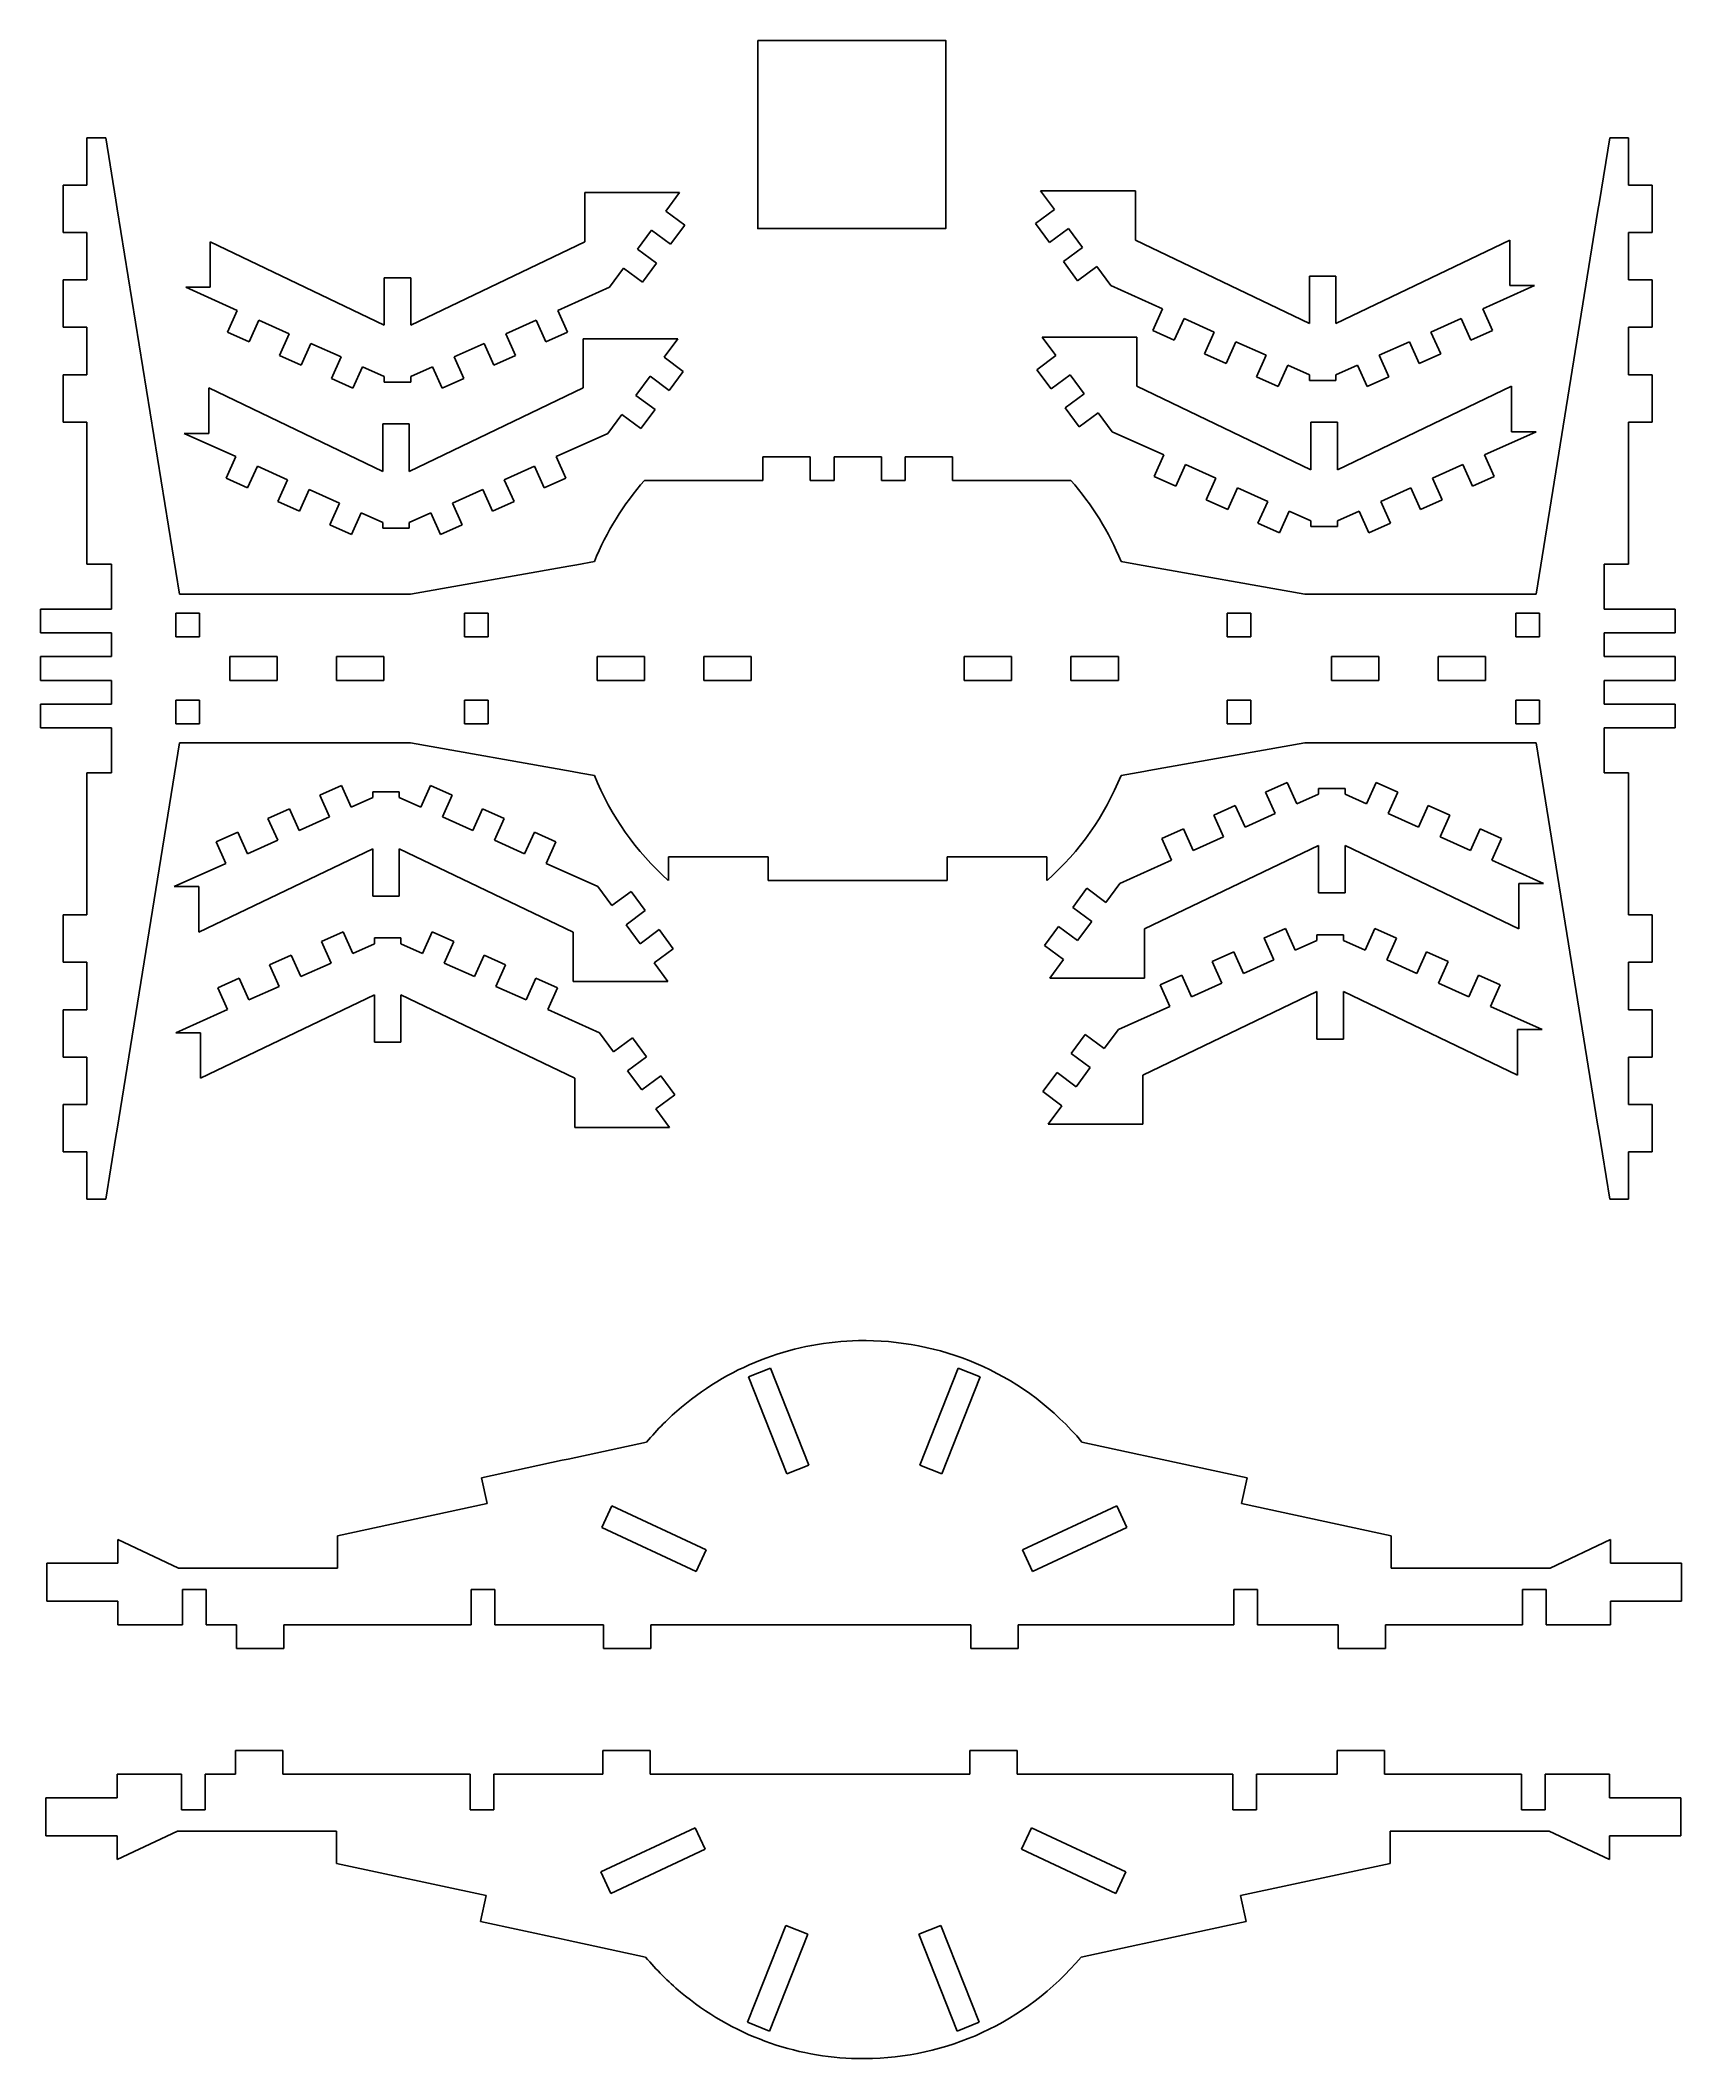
# Model space of a CAD drawing. Header units: inches. Extents: x -0.77 to 7.02, y -0.73 to 8.86.
import ezdxf

# ---------------------------------------------------------------- set-up
doc = ezdxf.new("R2010")
doc.units = ezdxf.units.IN
doc.header["$MEASUREMENT"] = 0
doc.layers.add('svg16143', color=7, linetype='Continuous')

# ---------------------------------------------------------------- blocks, each defined once
blk = doc.blocks.new('block 3')
at = {"layer": 'svg16143', "color": 7, "lineweight": 25, "true_color": 0xffffff}
for points in [[(90.83, 723.26), (86.18, 723.26)], [(94.71, 723.26), (90.83, 723.26)], [(98.78, 723.26), (94.71, 723.26)]]:
    blk.add_lwpolyline(points, dxfattribs=at)
blk = doc.blocks.new('block 4')
at = {"layer": 'svg16143', "color": 7, "lineweight": 25, "true_color": 0xffffff}
for points in [[(90.1, 653.86), (85.44, 653.86)], [(93.97, 653.86), (90.1, 653.86)], [(98.04, 653.86), (93.97, 653.86)]]:
    blk.add_lwpolyline(points, dxfattribs=at)
blk = doc.blocks.new('block 5')
at = {"layer": 'svg16143', "color": 7, "lineweight": 25, "true_color": 0xffffff}
for points in [[(525.59, 724.05), (529.66, 724.05)], [(529.66, 724.05), (533.54, 724.05)], [(533.54, 724.05), (538.19, 724.05)]]:
    blk.add_lwpolyline(points, dxfattribs=at)
blk = doc.blocks.new('block 6')
at = {"layer": 'svg16143', "color": 7, "lineweight": 25, "true_color": 0xffffff}
for points in [[(526.33, 654.65), (530.4, 654.65)], [(530.4, 654.65), (534.27, 654.65)], [(534.27, 654.65), (538.93, 654.65)]]:
    blk.add_lwpolyline(points, dxfattribs=at)
blk = doc.blocks.new('block 7')
at = {"layer": 'svg16143', "color": 7, "lineweight": 25, "true_color": 0xffffff}
for points in [[(86.12, 459.3), (81.47, 459.3)], [(89.99, 459.3), (86.12, 459.3)], [(94.07, 459.3), (89.99, 459.3)]]:
    blk.add_lwpolyline(points, dxfattribs=at)
blk = doc.blocks.new('block 8')
at = {"layer": 'svg16143', "color": 7, "lineweight": 25, "true_color": 0xffffff}
for points in [[(85.38, 528.71), (80.73, 528.71)], [(89.25, 528.71), (85.38, 528.71)], [(93.33, 528.71), (89.25, 528.71)]]:
    blk.add_lwpolyline(points, dxfattribs=at)
blk = doc.blocks.new('block 9')
at = {"layer": 'svg16143', "color": 7, "lineweight": 25, "true_color": 0xffffff}
for points in [[(529.18, 460.84), (533.25, 460.84)], [(533.25, 460.84), (537.13, 460.84)], [(537.13, 460.84), (541.78, 460.84)]]:
    blk.add_lwpolyline(points, dxfattribs=at)
blk = doc.blocks.new('block 10')
at = {"layer": 'svg16143', "color": 7, "lineweight": 25, "true_color": 0xffffff}
for points in [[(529.92, 530.25), (533.99, 530.25)], [(533.99, 530.25), (537.87, 530.25)], [(537.87, 530.25), (542.52, 530.25)]]:
    blk.add_lwpolyline(points, dxfattribs=at)

msp = doc.modelspace()

# ---------------------------------------------------------------- linework, layer by layer
at = {"layer": 'svg16143'}
for points in [[(2.6356, 8.855), (3.5289, 8.855), (3.5289, 7.9617), (2.6356, 7.9617), (2.6356, 8.855)], [(-0.5512, 8.3925), (-0.5512, 8.1675)], [(-0.4612, 8.3925), (-0.5512, 8.3925)], [(-0.4135, 8.0969), (-0.4612, 8.3925)], [(6.6335, 8.0899), (6.6824, 8.3925)], [(6.6824, 8.3925), (6.7724, 8.3925)], [(6.7724, 8.3925), (6.7724, 8.1675)], [(-0.6637, 8.1675), (-0.6637, 7.9425)], [(-0.5512, 8.1675), (-0.6637, 8.1675)], [(6.7724, 8.1675), (6.8849, 8.1675)], [(6.8849, 8.1675), (6.8849, 7.9425)], [(-0.4068, 8.0559), (-0.4135, 8.0969)], [(-0.1114, 6.2258), (-0.4068, 8.0559)], [(1.814, 7.8986), (1.814, 8.1326)], [(1.814, 8.1326), (1.9962, 8.1326)], [(1.9962, 8.1326), (2.0362, 8.1326)], [(2.0362, 8.1326), (2.2641, 8.1326)], [(2.2641, 8.1326), (2.1987, 8.0444)], [(4.045, 8.0522), (3.9545, 7.9853)], [(3.9796, 8.1405), (4.045, 8.0522)], [(4.2075, 8.1405), (3.9796, 8.1405)], [(4.2475, 8.1405), (4.2075, 8.1405)], [(4.4296, 8.1405), (4.2475, 8.1405)], [(4.4296, 7.9065), (4.4296, 8.1405)], [(6.6267, 8.0479), (6.6335, 8.0899)], [(2.1318, 7.9539), (2.0649, 7.8635)], [(2.1318, 7.9539), (2.2222, 7.887)], [(2.1987, 8.0444), (2.2892, 7.9775)], [(2.2892, 7.9775), (2.2222, 7.887)], [(3.9545, 7.9853), (4.0215, 7.8949)], [(4.1119, 7.9618), (4.0215, 7.8949)], [(4.1119, 7.9618), (4.1788, 7.8714)], [(6.3326, 6.2258), (6.6267, 8.0479)], [(-0.5512, 7.9425), (-0.6637, 7.9425)], [(-0.5512, 7.9425), (-0.5512, 7.7175)], [(0.0356, 7.8264), (0.0356, 7.8986)], [(0.0356, 7.8986), (0.8618, 7.5026)], [(0.9878, 7.5026), (1.814, 7.8986)], [(2.0649, 7.8635), (2.1553, 7.7966)], [(4.1788, 7.8714), (4.0884, 7.8044)], [(5.2559, 7.5105), (4.4296, 7.9065)], [(6.2081, 7.9065), (5.3819, 7.5105)], [(6.2081, 7.8343), (6.2081, 7.9065)], [(6.7724, 7.9425), (6.8849, 7.9425)], [(6.7724, 7.9425), (6.7724, 7.7175)], [(0.0356, 7.7904), (0.0356, 7.8264)], [(0.0356, 7.6826), (0.0356, 7.7904)], [(1.998, 7.7731), (1.931, 7.6826)], [(1.998, 7.7731), (2.0884, 7.7062)], [(2.1553, 7.7966), (2.0884, 7.7062)], [(4.0884, 7.8044), (4.1553, 7.714)], [(4.2457, 7.7809), (4.1553, 7.714)], [(4.2457, 7.7809), (4.3127, 7.6905)], [(6.2081, 7.7982), (6.2081, 7.8343)], [(6.2081, 7.6905), (6.2081, 7.7982)], [(-0.6637, 7.7175), (-0.6637, 7.4925)], [(-0.5512, 7.7175), (-0.6637, 7.7175)], [(0.1638, 7.5727), (-0.0814, 7.6826)], [(-0.0814, 7.6826), (0.0356, 7.6826)], [(0.8618, 7.5026), (0.8618, 7.7276)], [(0.8618, 7.7276), (0.9878, 7.7276)], [(0.9878, 7.7276), (0.9878, 7.5026)], [(1.931, 7.6826), (1.6858, 7.5727)], [(4.3127, 7.6905), (4.5579, 7.5805)], [(5.2559, 7.7355), (5.2559, 7.5105)], [(5.3819, 7.7355), (5.2559, 7.7355)], [(5.3819, 7.5105), (5.3819, 7.7355)], [(6.0799, 7.5805), (6.3251, 7.6905)], [(6.3251, 7.6905), (6.2081, 7.6905)], [(6.7724, 7.7175), (6.8849, 7.7175)], [(6.8849, 7.7175), (6.8849, 7.4925)], [(0.1638, 7.5727), (0.1178, 7.47)], [(1.6858, 7.5727), (1.7319, 7.47)], [(4.5579, 7.5805), (4.5118, 7.4779)], [(6.0799, 7.5805), (6.1259, 7.4779)], [(-0.5512, 7.4925), (-0.6637, 7.4925)], [(-0.5512, 7.4925), (-0.5512, 7.2675)], [(0.2665, 7.5266), (0.2204, 7.424)], [(0.4102, 7.4622), (0.2665, 7.5266)], [(1.5832, 7.5266), (1.4395, 7.4622)], [(1.5832, 7.5266), (1.6292, 7.424)], [(4.5118, 7.4779), (4.6145, 7.4318)], [(4.6605, 7.5345), (4.6145, 7.4318)], [(4.6605, 7.5345), (4.8042, 7.47)], [(5.8335, 7.47), (5.9772, 7.5345)], [(5.9772, 7.5345), (6.0233, 7.4318)], [(6.0233, 7.4318), (6.1259, 7.4779)], [(6.7724, 7.4925), (6.8849, 7.4925)], [(6.7724, 7.4925), (6.7724, 7.2675)], [(0.2204, 7.424), (0.1178, 7.47)], [(0.4102, 7.4622), (0.3641, 7.3595)], [(0.5128, 7.4162), (0.4668, 7.3135)], [(0.6565, 7.3517), (0.5128, 7.4162)], [(1.3368, 7.4162), (1.1931, 7.3517)], [(1.3368, 7.4162), (1.3829, 7.3135)], [(1.4395, 7.4622), (1.4855, 7.3595)], [(1.7319, 7.47), (1.6292, 7.424)], [(1.8067, 7.2046), (1.8067, 7.4386)], [(1.8067, 7.4386), (1.9888, 7.4386)], [(1.9888, 7.4386), (2.0288, 7.4386)], [(2.0288, 7.4386), (2.2567, 7.4386)], [(2.2567, 7.4386), (2.1913, 7.3503)], [(3.987, 7.4465), (4.0524, 7.3582)], [(4.2149, 7.4465), (3.987, 7.4465)], [(4.2549, 7.4465), (4.2149, 7.4465)], [(4.437, 7.4465), (4.2549, 7.4465)], [(4.437, 7.2125), (4.437, 7.4465)], [(4.8042, 7.47), (4.7582, 7.3674)], [(4.9069, 7.424), (4.8608, 7.3214)], [(4.9069, 7.424), (5.0506, 7.3596)], [(5.5872, 7.3596), (5.7309, 7.424)], [(5.7309, 7.424), (5.7769, 7.3214)], [(5.8335, 7.47), (5.8796, 7.3674)], [(0.4668, 7.3135), (0.3641, 7.3595)], [(0.6565, 7.3517), (0.6105, 7.2491)], [(0.7592, 7.3057), (0.7131, 7.203)], [(0.8618, 7.2596), (0.7592, 7.3057)], [(1.0905, 7.3057), (0.9878, 7.2596)], [(1.0905, 7.3057), (1.1365, 7.203)], [(1.1931, 7.3517), (1.2392, 7.2491)], [(1.4855, 7.3595), (1.3829, 7.3135)], [(2.1913, 7.3503), (2.2818, 7.2834)], [(2.2818, 7.2834), (2.2148, 7.193)], [(4.0524, 7.3582), (3.9619, 7.2913)], [(3.9619, 7.2913), (4.0288, 7.2008)], [(4.7582, 7.3674), (4.8608, 7.3214)], [(5.0506, 7.3596), (5.0046, 7.2569)], [(5.1532, 7.3135), (5.1072, 7.2109)], [(5.1532, 7.3135), (5.2559, 7.2675)], [(5.3819, 7.2675), (5.4845, 7.3135)], [(5.4845, 7.3135), (5.5306, 7.2109)], [(5.5872, 7.3596), (5.6332, 7.2569)], [(5.7769, 7.3214), (5.8796, 7.3674)], [(-0.6637, 7.2675), (-0.6637, 7.0425)], [(-0.5512, 7.2675), (-0.6637, 7.2675)], [(0.0282, 7.1324), (0.0282, 7.2046)], [(0.0282, 7.2046), (0.8544, 6.8086)], [(0.7131, 7.203), (0.6105, 7.2491)], [(0.8618, 7.2326), (0.8618, 7.2596)], [(0.9804, 6.8086), (1.8067, 7.2046)], [(0.9878, 7.2596), (0.9878, 7.2326)], [(1.2392, 7.2491), (1.1365, 7.203)], [(2.1244, 7.2599), (2.0575, 7.1695)], [(2.1244, 7.2599), (2.2148, 7.193)], [(4.1193, 7.2677), (4.0288, 7.2008)], [(4.1193, 7.2677), (4.1862, 7.1773)], [(5.2633, 6.8165), (4.437, 7.2125)], [(5.0046, 7.2569), (5.1072, 7.2109)], [(5.2559, 7.2675), (5.2559, 7.2405)], [(5.3819, 7.2405), (5.3819, 7.2675)], [(6.2155, 7.2125), (5.3893, 6.8165)], [(5.5306, 7.2109), (5.6332, 7.2569)], [(6.2155, 7.1402), (6.2155, 7.2125)], [(6.7724, 7.2675), (6.8849, 7.2675)], [(6.8849, 7.2675), (6.8849, 7.0425)], [(0.0282, 7.0963), (0.0282, 7.1324)], [(0.0282, 6.9886), (0.0282, 7.0963)], [(2.0575, 7.1695), (2.1479, 7.1026)], [(2.1479, 7.1026), (2.081, 7.0121)], [(4.1862, 7.1773), (4.0958, 7.1104)], [(4.0958, 7.1104), (4.1627, 7.02)], [(6.2155, 7.1042), (6.2155, 7.1402)], [(6.2155, 6.9965), (6.2155, 7.1042)], [(-0.5512, 7.0425), (-0.6637, 7.0425)], [(-0.5512, 7.0425), (-0.5512, 6.7413)], [(0.8544, 6.8086), (0.8544, 7.0336)], [(0.8544, 7.0336), (0.9804, 7.0336)], [(0.9804, 7.0336), (0.9804, 6.8086)], [(1.9906, 7.079), (1.9236, 6.9886)], [(1.9906, 7.079), (2.081, 7.0121)], [(4.2531, 7.0869), (4.1627, 7.02)], [(4.2531, 7.0869), (4.32, 6.9965)], [(4.32, 6.9965), (4.5653, 6.8865)], [(5.2633, 7.0415), (5.2633, 6.8165)], [(5.3893, 7.0415), (5.2633, 7.0415)], [(5.3893, 6.8165), (5.3893, 7.0415)], [(6.0873, 6.8865), (6.3325, 6.9965)], [(6.3325, 6.9965), (6.2155, 6.9965)], [(6.7724, 7.0425), (6.8849, 7.0425)], [(6.7724, 7.0425), (6.7724, 6.7322)], [(0.1564, 6.8786), (-0.0888, 6.9886)], [(-0.0888, 6.9886), (0.0282, 6.9886)], [(1.9236, 6.9886), (1.6784, 6.8786)], [(0.1564, 6.8786), (0.1104, 6.776)], [(0.2591, 6.8326), (0.213, 6.73)], [(0.4028, 6.7682), (0.2591, 6.8326)], [(1.5758, 6.8326), (1.4321, 6.7682)], [(1.5758, 6.8326), (1.6218, 6.73)], [(1.6784, 6.8786), (1.7245, 6.776)], [(2.6606, 6.7655), (2.6606, 6.878)], [(2.6606, 6.878), (2.8856, 6.878)], [(2.8856, 6.7655), (2.8856, 6.878)], [(2.9981, 6.7655), (2.9981, 6.878)], [(2.9981, 6.878), (3.1, 6.878)], [(3.1, 6.878), (3.14, 6.878)], [(3.14, 6.878), (3.2231, 6.878)], [(3.2231, 6.7655), (3.2231, 6.878)], [(3.3356, 6.7655), (3.3356, 6.878)], [(3.3356, 6.878), (3.5606, 6.878)], [(3.5606, 6.7655), (3.5606, 6.878)], [(4.5653, 6.8865), (4.5192, 6.7838)], [(4.6679, 6.8405), (4.6219, 6.7378)], [(4.6679, 6.8405), (4.8116, 6.776)], [(5.8409, 6.776), (5.9846, 6.8405)], [(5.9846, 6.8405), (6.0307, 6.7378)], [(6.0873, 6.8865), (6.1333, 6.7838)], [(-0.5512, 6.7413), (-0.5512, 6.6932)], [(0.213, 6.73), (0.1104, 6.776)], [(0.4028, 6.7682), (0.3567, 6.6655)], [(0.5054, 6.7221), (0.4594, 6.6195)], [(0.6491, 6.6577), (0.5054, 6.7221)], [(1.3294, 6.7221), (1.1857, 6.6577)], [(1.3294, 6.7221), (1.3755, 6.6195)], [(1.4321, 6.7682), (1.4781, 6.6655)], [(1.7245, 6.776), (1.6218, 6.73)], [(2.6606, 6.7655), (2.0981, 6.7655)], [(2.9981, 6.7655), (2.8856, 6.7655)], [(3.3356, 6.7655), (3.2231, 6.7655)], [(4.1231, 6.7655), (3.5606, 6.7655)], [(4.5192, 6.7838), (4.6219, 6.7378)], [(4.8116, 6.776), (4.7656, 6.6734)], [(4.9143, 6.73), (4.8682, 6.6273)], [(4.9143, 6.73), (5.058, 6.6655)], [(5.5946, 6.6655), (5.7383, 6.73)], [(5.7383, 6.73), (5.7843, 6.6273)], [(5.8409, 6.776), (5.887, 6.6734)], [(6.0307, 6.7378), (6.1333, 6.7838)], [(6.7724, 6.7322), (6.7724, 6.701)], [(-0.5512, 6.6932), (-0.5512, 6.3675)], [(0.4594, 6.6195), (0.3567, 6.6655)], [(0.6491, 6.6577), (0.6031, 6.555)], [(1.1857, 6.6577), (1.2318, 6.555)], [(1.4781, 6.6655), (1.3755, 6.6195)], [(4.7656, 6.6734), (4.8682, 6.6273)], [(5.058, 6.6655), (5.0119, 6.5629)], [(5.1606, 6.6195), (5.1146, 6.5168)], [(5.1606, 6.6195), (5.2633, 6.5734)], [(5.3893, 6.5734), (5.4919, 6.6195)], [(5.4919, 6.6195), (5.538, 6.5168)], [(5.5946, 6.6655), (5.6406, 6.5629)], [(5.7843, 6.6273), (5.887, 6.6734)], [(6.7724, 6.701), (6.7724, 6.3675)], [(0.7057, 6.509), (0.6031, 6.555)], [(0.7518, 6.6116), (0.7057, 6.509)], [(0.8544, 6.5656), (0.7518, 6.6116)], [(0.8544, 6.5386), (0.8544, 6.5656)], [(1.0831, 6.6116), (0.9804, 6.5656)], [(0.9804, 6.5656), (0.9804, 6.5386)], [(1.0831, 6.6116), (1.1291, 6.509)], [(1.2318, 6.555), (1.1291, 6.509)], [(5.0119, 6.5629), (5.1146, 6.5168)], [(5.2633, 6.5734), (5.2633, 6.5465)], [(5.3893, 6.5465), (5.3893, 6.5734)], [(5.538, 6.5168), (5.6406, 6.5629)], [(-0.5512, 6.3675), (-0.4342, 6.3675)], [(-0.4342, 6.3675), (-0.4342, 6.1538)], [(1.7382, 6.3587), (0.9866, 6.2258)], [(1.7763, 6.3655), (1.7382, 6.3587)], [(1.8597, 6.3802), (1.7763, 6.3655)], [(4.3615, 6.3802), (4.4391, 6.3665)], [(4.4391, 6.3665), (4.4663, 6.3617)], [(4.4663, 6.3617), (5.2346, 6.2258)], [(6.7724, 6.3675), (6.6554, 6.3675)], [(6.6554, 6.1538), (6.6554, 6.3675)], [(-0.7717, 6.0413), (-0.7717, 6.1538)], [(-0.4342, 6.1538), (-0.7717, 6.1538)], [(-0.1282, 6.1358), (-0.1282, 6.0233)], [(-0.0157, 6.1358), (-0.1282, 6.1358)], [(0.9866, 6.2258), (-0.1114, 6.2258)], [(-0.0157, 6.1358), (-0.0157, 6.0233)], [(1.2431, 6.1358), (1.2431, 6.0233)], [(1.3556, 6.1358), (1.2431, 6.1358)], [(1.3556, 6.1358), (1.3556, 6.0233)], [(4.8656, 6.1358), (4.9781, 6.1358)], [(4.8656, 6.1358), (4.8656, 6.0233)], [(4.9781, 6.1358), (4.9781, 6.0233)], [(5.2346, 6.2258), (6.3326, 6.2258)], [(6.2369, 6.1358), (6.3494, 6.1358)], [(6.2369, 6.1358), (6.2369, 6.0233)], [(6.3494, 6.1358), (6.3494, 6.0233)], [(6.6554, 6.1538), (6.9929, 6.1538)], [(6.9929, 6.0413), (6.9929, 6.1538)], [(-0.4342, 6.0413), (-0.7717, 6.0413)], [(-0.4342, 6.0413), (-0.4342, 5.9288)], [(6.6554, 6.0413), (6.9929, 6.0413)], [(6.6554, 5.9288), (6.6554, 6.0413)], [(-0.1282, 6.0233), (-0.0157, 6.0233)], [(1.2431, 6.0233), (1.3556, 6.0233)], [(4.9781, 6.0233), (4.8656, 6.0233)], [(6.3494, 6.0233), (6.2369, 6.0233)], [(-0.7717, 5.8163), (-0.7717, 5.9288)], [(-0.4342, 5.9288), (-0.7717, 5.9288)], [(0.1283, 5.8163), (0.1283, 5.9288)], [(0.1283, 5.9288), (0.3533, 5.9288)], [(0.3533, 5.9288), (0.3533, 5.8163)], [(0.6353, 5.9288), (0.6353, 5.8163)], [(0.8603, 5.9288), (0.6353, 5.9288)], [(0.8603, 5.8163), (0.8603, 5.9288)], [(1.8725, 5.8163), (1.8725, 5.9288)], [(1.8725, 5.9288), (2.0975, 5.9288)], [(2.0975, 5.9288), (2.0975, 5.8163)], [(2.3795, 5.9288), (2.3795, 5.8163)], [(2.6045, 5.9288), (2.3795, 5.9288)], [(2.6045, 5.8163), (2.6045, 5.9288)], [(3.6167, 5.9288), (3.8417, 5.9288)], [(3.6167, 5.8163), (3.6167, 5.9288)], [(3.8417, 5.9288), (3.8417, 5.8163)], [(4.3487, 5.9288), (4.1237, 5.9288)], [(4.1237, 5.9288), (4.1237, 5.8163)], [(4.3487, 5.8163), (4.3487, 5.9288)], [(5.3609, 5.9288), (5.5859, 5.9288)], [(5.3609, 5.8163), (5.3609, 5.9288)], [(5.5859, 5.9288), (5.5859, 5.8163)], [(6.0929, 5.9288), (5.8679, 5.9288)], [(5.8679, 5.9288), (5.8679, 5.8163)], [(6.0929, 5.8163), (6.0929, 5.9288)], [(6.6554, 5.9288), (6.9929, 5.9288)], [(6.9929, 5.8163), (6.9929, 5.9288)], [(-0.4342, 5.8163), (-0.7717, 5.8163)], [(-0.4342, 5.8163), (-0.4342, 5.7038)], [(0.1283, 5.8163), (0.3533, 5.8163)], [(0.8603, 5.8163), (0.6353, 5.8163)], [(1.8725, 5.8163), (2.0975, 5.8163)], [(2.6045, 5.8163), (2.3795, 5.8163)], [(3.6167, 5.8163), (3.8417, 5.8163)], [(4.3487, 5.8163), (4.1237, 5.8163)], [(5.3609, 5.8163), (5.5859, 5.8163)], [(6.0929, 5.8163), (5.8679, 5.8163)], [(6.6554, 5.8163), (6.9929, 5.8163)], [(6.6554, 5.7038), (6.6554, 5.8163)], [(-0.7717, 5.5913), (-0.7717, 5.7038)], [(-0.4342, 5.7038), (-0.7717, 5.7038)], [(-0.1282, 5.7218), (-0.1282, 5.6093)], [(-0.1282, 5.7218), (-0.0157, 5.7218)], [(-0.0157, 5.7218), (-0.0157, 5.6093)], [(1.2431, 5.7218), (1.2431, 5.6093)], [(1.2431, 5.7218), (1.3556, 5.7218)], [(1.3556, 5.7218), (1.3556, 5.6093)], [(4.9781, 5.7218), (4.8656, 5.7218)], [(4.8656, 5.7218), (4.8656, 5.6093)], [(4.9781, 5.7218), (4.9781, 5.6093)], [(6.3494, 5.7218), (6.2369, 5.7218)], [(6.2369, 5.7218), (6.2369, 5.6093)], [(6.3494, 5.7218), (6.3494, 5.6093)], [(6.6554, 5.7038), (6.9929, 5.7038)], [(6.9929, 5.5913), (6.9929, 5.7038)], [(-0.4342, 5.5913), (-0.7717, 5.5913)], [(-0.4342, 5.5913), (-0.4342, 5.3775)], [(-0.0157, 5.6093), (-0.1282, 5.6093)], [(1.3556, 5.6093), (1.2431, 5.6093)], [(4.8656, 5.6093), (4.9781, 5.6093)], [(6.2369, 5.6093), (6.3494, 5.6093)], [(6.6554, 5.5913), (6.9929, 5.5913)], [(6.6554, 5.3775), (6.6554, 5.5913)], [(-0.4073, 3.6861), (-0.1114, 5.5193)], [(-0.1114, 5.5193), (0.9866, 5.5193)], [(0.9866, 5.5193), (1.7547, 5.3834)], [(5.2346, 5.5193), (4.4939, 5.3883)], [(6.3326, 5.5193), (5.2346, 5.5193)], [(6.6248, 3.7094), (6.3326, 5.5193)], [(-0.5512, 5.3775), (-0.5512, 5.1449)], [(-0.4342, 5.3775), (-0.5512, 5.3775)], [(1.7547, 5.3834), (1.7954, 5.3762)], [(1.7954, 5.3762), (1.8597, 5.3649)], [(4.4701, 5.3841), (4.3615, 5.3649)], [(4.4939, 5.3883), (4.4701, 5.3841)], [(6.6554, 5.3775), (6.7724, 5.3775)], [(6.7724, 5.3775), (6.7724, 5.1013)], [(0.6586, 5.3167), (0.5559, 5.2706)], [(0.602, 5.168), (0.5559, 5.2706)], [(0.7046, 5.214), (0.6586, 5.3167)], [(0.8073, 5.2871), (0.8073, 5.2601)], [(0.9333, 5.2601), (0.9333, 5.2871)], [(1.0359, 5.214), (1.082, 5.3167)], [(1.1846, 5.2706), (1.082, 5.3167)], [(1.1386, 5.168), (1.1846, 5.2706)], [(5.0478, 5.286), (5.1505, 5.3321)], [(5.0939, 5.1834), (5.0479, 5.286)], [(5.1965, 5.2294), (5.1505, 5.3321)], [(5.1965, 5.2294), (5.2992, 5.2755)], [(5.2992, 5.2755), (5.2992, 5.3025)], [(5.4252, 5.3025), (5.4252, 5.2755)], [(5.4252, 5.2755), (5.5278, 5.2294)], [(5.5278, 5.2294), (5.5739, 5.3321)], [(5.5739, 5.3321), (5.6765, 5.286)], [(5.6305, 5.1834), (5.6765, 5.286)], [(0.4122, 5.2062), (0.3096, 5.1602)], [(0.4583, 5.1035), (0.4122, 5.2062)], [(0.8073, 5.2601), (0.7046, 5.214)], [(1.0359, 5.214), (0.9333, 5.2601)], [(1.2823, 5.1035), (1.3283, 5.2062)], [(1.431, 5.1602), (1.3283, 5.2062)], [(4.8015, 5.1756), (4.9041, 5.2216)], [(4.8475, 5.0729), (4.8015, 5.1756)], [(4.9502, 5.1189), (4.9041, 5.2216)], [(4.9502, 5.1189), (5.0939, 5.1834)], [(5.6305, 5.1834), (5.7742, 5.1189)], [(5.7742, 5.1189), (5.8202, 5.2216)], [(5.8202, 5.2216), (5.9229, 5.1756)], [(5.8768, 5.0729), (5.9229, 5.1756)], [(-0.5512, 5.1449), (-0.5512, 5.0995)], [(-0.5512, 5.0995), (-0.5512, 4.7025)], [(0.1659, 5.0957), (0.0632, 5.0497)], [(0.2119, 4.9931), (0.1659, 5.0957)], [(0.3556, 5.0575), (0.3096, 5.1602)], [(0.602, 5.168), (0.4583, 5.1035)], [(1.2823, 5.1035), (1.1386, 5.168)], [(1.3849, 5.0575), (1.431, 5.1602)], [(1.5286, 4.9931), (1.5747, 5.0957)], [(1.6773, 5.0497), (1.5747, 5.0957)], [(4.5551, 5.0651), (4.6578, 5.1111)], [(4.7038, 5.0085), (4.6578, 5.1111)], [(6.0205, 5.0085), (6.0666, 5.1111)], [(6.0666, 5.1111), (6.1692, 5.0651)], [(6.7724, 5.1013), (6.7724, 5.0749)], [(-0.019, 4.6211), (0.8073, 5.0171)], [(0.1092, 4.947), (0.0632, 5.0497)], [(0.3556, 5.0575), (0.2119, 4.9931)], [(0.8073, 5.0171), (0.8073, 4.7921)], [(0.9333, 4.7921), (0.9333, 5.0171)], [(0.9333, 5.0171), (1.7595, 4.6211)], [(1.5286, 4.9931), (1.3849, 5.0575)], [(1.6313, 4.947), (1.6773, 5.0497)], [(5.2992, 5.0325), (4.4729, 4.6365)], [(4.6012, 4.9624), (4.5551, 5.0651)], [(4.7038, 5.0085), (4.8475, 5.0729)], [(5.2992, 4.8075), (5.2992, 5.0325)], [(5.4252, 5.0325), (5.4252, 4.8075)], [(6.2514, 4.6365), (5.4252, 5.0325)], [(5.8768, 5.0729), (6.0205, 5.0085)], [(6.1232, 4.9624), (6.1692, 5.0651)], [(6.7724, 5.0749), (6.7724, 4.7025)], [(0.1092, 4.947), (-0.136, 4.8371)], [(1.8765, 4.8371), (1.6313, 4.947)], [(2.2124, 4.9788), (2.6855, 4.9788)], [(2.2124, 4.9788), (2.2124, 4.8663)], [(2.6855, 4.8663), (2.6855, 4.9788)], [(3.5357, 4.9788), (4.0088, 4.9788)], [(3.5357, 4.8663), (3.5357, 4.9788)], [(4.0088, 4.9788), (4.0088, 4.8663)], [(4.356, 4.8525), (4.6012, 4.9624)], [(6.1232, 4.9624), (6.3684, 4.8525)], [(-0.136, 4.8371), (-0.019, 4.8371)], [(-0.019, 4.8371), (-0.019, 4.7293)], [(0.8073, 4.7921), (0.9333, 4.7921)], [(1.9434, 4.7466), (1.8765, 4.8371)], [(1.9434, 4.7466), (2.0339, 4.8135)], [(2.1008, 4.7231), (2.0339, 4.8135)], [(2.6855, 4.8663), (3.0973, 4.8663)], [(3.0973, 4.8663), (3.1374, 4.8663)], [(3.1374, 4.8663), (3.5357, 4.8663)], [(4.1317, 4.7385), (4.1986, 4.829)], [(4.289, 4.762), (4.1986, 4.829)], [(4.289, 4.762), (4.356, 4.8525)], [(5.4252, 4.8075), (5.2992, 4.8075)], [(6.2514, 4.8525), (6.2514, 4.7447)], [(6.3684, 4.8525), (6.2514, 4.8525)], [(-0.6637, 4.4775), (-0.6637, 4.7025)], [(-0.5512, 4.7025), (-0.6637, 4.7025)], [(-0.019, 4.7293), (-0.019, 4.6933)], [(2.0104, 4.6562), (2.1008, 4.7231)], [(4.2221, 4.6716), (4.1317, 4.7385)], [(6.2514, 4.7447), (6.2514, 4.7087)], [(6.2514, 4.7087), (6.2514, 4.6365)], [(6.7724, 4.7025), (6.8849, 4.7025)], [(6.8849, 4.4775), (6.8849, 4.7025)], [(-0.019, 4.6933), (-0.019, 4.6211)], [(0.666, 4.6226), (0.5633, 4.5766)], [(0.712, 4.52), (0.666, 4.6226)], [(1.0433, 4.52), (1.0894, 4.6226)], [(1.192, 4.5766), (1.0894, 4.6226)], [(1.7595, 4.6211), (1.7595, 4.3871)], [(2.0773, 4.5658), (2.0104, 4.6562)], [(2.0773, 4.5658), (2.1677, 4.6327)], [(2.2346, 4.5422), (2.1677, 4.6327)], [(3.9978, 4.5576), (4.0648, 4.6481)], [(4.1552, 4.5812), (4.0648, 4.6481)], [(4.1552, 4.5812), (4.2221, 4.6716)], [(4.4729, 4.6365), (4.4729, 4.4025)], [(5.0404, 4.592), (5.1431, 4.638)], [(5.1891, 4.5354), (5.1431, 4.638)], [(5.2918, 4.5814), (5.2918, 4.6084)], [(5.4178, 4.6084), (5.4178, 4.5814)], [(5.5204, 4.5354), (5.5665, 4.638)], [(5.5665, 4.638), (5.6691, 4.592)], [(0.4196, 4.5122), (0.317, 4.4661)], [(0.4656, 4.4095), (0.4196, 4.5122)], [(0.6094, 4.474), (0.5633, 4.5766)], [(0.8147, 4.566), (0.712, 4.52)], [(0.8147, 4.593), (0.8147, 4.566)], [(0.9407, 4.566), (0.9407, 4.593)], [(1.0433, 4.52), (0.9407, 4.566)], [(1.146, 4.474), (1.192, 4.5766)], [(1.2897, 4.4095), (1.3357, 4.5122)], [(1.4384, 4.4661), (1.3357, 4.5122)], [(2.1442, 4.4753), (2.2346, 4.5422)], [(4.0883, 4.4907), (3.9978, 4.5576)], [(4.7941, 4.4815), (4.8967, 4.5276)], [(4.9428, 4.4249), (4.8967, 4.5276)], [(5.0865, 4.4894), (5.0405, 4.592)], [(5.1891, 4.5354), (5.2918, 4.5814)], [(5.4178, 4.5814), (5.5204, 4.5354)], [(5.6231, 4.4894), (5.6691, 4.592)], [(5.7668, 4.4249), (5.8128, 4.5276)], [(5.8128, 4.5276), (5.9155, 4.4815)], [(-0.5512, 4.4775), (-0.6637, 4.4775)], [(-0.5512, 4.4775), (-0.5512, 4.2525)], [(0.363, 4.3635), (0.317, 4.4661)], [(0.6094, 4.474), (0.4656, 4.4095)], [(1.2897, 4.4095), (1.146, 4.474)], [(1.3923, 4.3635), (1.4384, 4.4661)], [(2.2095, 4.3871), (2.1442, 4.4753)], [(4.0229, 4.4025), (4.0883, 4.4907)], [(4.5477, 4.371), (4.6504, 4.4171)], [(4.6964, 4.3144), (4.6504, 4.4171)], [(4.8401, 4.3789), (4.7941, 4.4815)], [(4.9428, 4.4249), (5.0865, 4.4894)], [(5.6231, 4.4894), (5.7668, 4.4249)], [(5.8694, 4.3789), (5.9155, 4.4815)], [(6.0132, 4.3144), (6.0592, 4.4171)], [(6.0592, 4.4171), (6.1618, 4.371)], [(6.7724, 4.4775), (6.8849, 4.4775)], [(6.7724, 4.4775), (6.7724, 4.2525)], [(-0.0116, 3.927), (0.8147, 4.323)], [(0.1733, 4.4017), (0.0706, 4.3556)], [(0.1166, 4.253), (0.0706, 4.3556)], [(0.2193, 4.299), (0.1733, 4.4017)], [(0.363, 4.3635), (0.2193, 4.299)], [(0.8147, 4.323), (0.8147, 4.098)], [(0.9407, 4.098), (0.9407, 4.323)], [(0.9407, 4.323), (1.7669, 3.927)], [(1.536, 4.299), (1.3923, 4.3635)], [(1.536, 4.299), (1.5821, 4.4017)], [(1.6847, 4.3556), (1.5821, 4.4017)], [(1.6387, 4.253), (1.6847, 4.3556)], [(1.7595, 4.3871), (1.9416, 4.3871)], [(1.9416, 4.3871), (1.9817, 4.3871)], [(1.9817, 4.3871), (2.2095, 4.3871)], [(4.2508, 4.4025), (4.0229, 4.4025)], [(4.2908, 4.4025), (4.2508, 4.4025)], [(4.4729, 4.4025), (4.2908, 4.4025)], [(5.2918, 4.3384), (4.4656, 3.9424)], [(4.5938, 4.2684), (4.5477, 4.371)], [(4.6964, 4.3144), (4.8401, 4.3789)], [(5.2918, 4.1134), (5.2918, 4.3384)], [(5.4178, 4.3384), (5.4178, 4.1134)], [(6.244, 3.9424), (5.4178, 4.3384)], [(5.8694, 4.3789), (6.0132, 4.3144)], [(6.1158, 4.2684), (6.1618, 4.371)], [(-0.6637, 4.0275), (-0.6637, 4.2525)], [(-0.5512, 4.2525), (-0.6637, 4.2525)], [(0.1166, 4.253), (-0.1286, 4.143)], [(1.8839, 4.143), (1.6387, 4.253)], [(4.3486, 4.1584), (4.5938, 4.2684)], [(6.1158, 4.2684), (6.361, 4.1584)], [(6.7724, 4.2525), (6.8849, 4.2525)], [(6.8849, 4.0275), (6.8849, 4.2525)], [(-0.1286, 4.143), (-0.0116, 4.143)], [(-0.0116, 4.143), (-0.0116, 4.0353)], [(1.9508, 4.0526), (1.8839, 4.143)], [(4.1243, 4.0445), (4.1912, 4.1349)], [(4.2816, 4.068), (4.1912, 4.1349)], [(4.2816, 4.068), (4.3486, 4.1584)], [(6.244, 4.1584), (6.244, 4.0507)], [(6.361, 4.1584), (6.244, 4.1584)], [(-0.5512, 4.0275), (-0.6637, 4.0275)], [(-0.5512, 4.0275), (-0.5512, 3.8025)], [(-0.0116, 4.0353), (-0.0116, 3.9992)], [(0.8147, 4.098), (0.9407, 4.098)], [(1.9508, 4.0526), (2.0412, 4.1195)], [(2.0177, 3.9622), (2.1082, 4.0291)], [(2.1082, 4.0291), (2.0412, 4.1195)], [(4.2147, 3.9776), (4.1243, 4.0445)], [(5.4178, 4.1134), (5.2918, 4.1134)], [(6.244, 4.0507), (6.244, 4.0146)], [(6.7724, 4.0275), (6.8849, 4.0275)], [(6.7724, 4.0275), (6.7724, 3.8025)], [(-0.0116, 3.9992), (-0.0116, 3.927)], [(2.0847, 3.8717), (2.0177, 3.9622)], [(2.0847, 3.8717), (2.1751, 3.9386)], [(2.242, 3.8482), (2.1751, 3.9386)], [(3.9904, 3.8636), (4.0574, 3.954)], [(4.1478, 3.8871), (4.0574, 3.954)], [(4.1478, 3.8871), (4.2147, 3.9776)], [(4.4656, 3.9424), (4.4656, 3.7084)], [(6.244, 4.0146), (6.244, 3.9424)], [(1.7669, 3.927), (1.7669, 3.693)], [(2.1516, 3.7813), (2.242, 3.8482)], [(4.0809, 3.7967), (3.9904, 3.8636)], [(-0.6637, 3.5775), (-0.6637, 3.8025)], [(-0.5512, 3.8025), (-0.6637, 3.8025)], [(2.2169, 3.693), (2.1516, 3.7813)], [(4.0156, 3.7084), (4.0809, 3.7967)], [(6.7724, 3.8025), (6.8849, 3.8025)], [(6.8849, 3.5775), (6.8849, 3.8025)], [(-0.4612, 3.3525), (-0.413, 3.6512)], [(-0.413, 3.6512), (-0.4073, 3.6861)], [(1.7669, 3.693), (1.949, 3.693)], [(1.949, 3.693), (1.9891, 3.693)], [(1.9891, 3.693), (2.2169, 3.693)], [(4.2434, 3.7084), (4.0156, 3.7084)], [(4.2834, 3.7084), (4.2434, 3.7084)], [(4.4656, 3.7084), (4.2834, 3.7084)], [(6.6301, 3.6766), (6.6248, 3.7094)], [(6.6824, 3.3525), (6.6301, 3.6766)], [(-0.5512, 3.5775), (-0.6637, 3.5775)], [(-0.5512, 3.5775), (-0.5512, 3.3525)], [(6.7724, 3.5775), (6.8849, 3.5775)], [(6.7724, 3.5775), (6.7724, 3.3525)], [(-0.5512, 3.3525), (-0.4612, 3.3525)], [(6.7724, 3.3525), (6.6824, 3.3525)], [(2.5912, 2.5091), (2.6958, 2.5506)], [(2.774, 2.049), (2.5912, 2.5091)], [(2.8785, 2.0905), (2.6958, 2.5506)], [(3.4053, 2.0905), (3.5881, 2.5506)], [(3.5099, 2.049), (3.6926, 2.5091)], [(3.5881, 2.5506), (3.6926, 2.5091)], [(1.7075, 2.1132), (1.3241, 2.0306)], [(1.7356, 2.1192), (1.7075, 2.1132)], [(2.1079, 2.1994), (1.7356, 2.1192)], [(4.1759, 2.1994), (4.4464, 2.1411)], [(4.4464, 2.1411), (4.4756, 2.1349)], [(4.4756, 2.1349), (4.9598, 2.0306)], [(1.3241, 2.0306), (1.3506, 1.9075)], [(2.774, 2.049), (2.8785, 2.0905)], [(3.4053, 2.0905), (3.5099, 2.049)], [(4.9598, 2.0306), (4.9333, 1.9075)], [(1.3506, 1.9075), (0.6399, 1.7545)], [(1.8946, 1.7947), (1.9422, 1.8967)], [(2.3908, 1.6875), (1.9422, 1.8967)], [(3.893, 1.6875), (4.3417, 1.8967)], [(4.3417, 1.8967), (4.3892, 1.7947)], [(4.9333, 1.9075), (5.6439, 1.7545)], [(-0.4029, 1.7364), (-0.4029, 1.6239)], [(-0.1161, 1.6014), (-0.4029, 1.7364)], [(0.6399, 1.7545), (0.6399, 1.6014)], [(2.3433, 1.5855), (1.8946, 1.7947)], [(3.9406, 1.5855), (4.3892, 1.7947)], [(5.6439, 1.7545), (5.6439, 1.6014)], [(6.3999, 1.6014), (6.6867, 1.7364)], [(6.6867, 1.6239), (6.6867, 1.7364)], [(2.3433, 1.5855), (2.3908, 1.6875)], [(3.893, 1.6875), (3.9406, 1.5855)], [(-0.7404, 1.4439), (-0.7404, 1.6239)], [(-0.4029, 1.6239), (-0.7404, 1.6239)], [(0.3556, 1.6014), (-0.1161, 1.6014)], [(0.3867, 1.6014), (0.3556, 1.6014)], [(0.6399, 1.6014), (0.3867, 1.6014)], [(5.6439, 1.6014), (5.8306, 1.6014)], [(5.8306, 1.6014), (5.8589, 1.6014)], [(5.8589, 1.6014), (6.3999, 1.6014)], [(6.6867, 1.6239), (7.0242, 1.6239)], [(7.0242, 1.4439), (7.0242, 1.6239)], [(-0.4029, 1.4439), (-0.7404, 1.4439)], [(-0.4029, 1.4439), (-0.4029, 1.3314)], [(-0.0969, 1.3314), (-0.0969, 1.5002)], [(-0.0969, 1.5002), (0.0156, 1.5002)], [(0.0156, 1.3314), (0.0156, 1.5002)], [(1.2744, 1.3314), (1.2744, 1.5002)], [(1.2744, 1.5002), (1.3869, 1.5002)], [(1.3869, 1.3314), (1.3869, 1.5002)], [(5.0094, 1.5002), (4.8969, 1.5002)], [(4.8969, 1.3314), (4.8969, 1.5002)], [(5.0094, 1.3314), (5.0094, 1.5002)], [(6.3807, 1.5002), (6.2682, 1.5002)], [(6.2682, 1.3314), (6.2682, 1.5002)], [(6.3807, 1.3314), (6.3807, 1.5002)], [(6.6867, 1.4439), (7.0242, 1.4439)], [(6.6867, 1.3314), (6.6867, 1.4439)], [(-0.4029, 1.3314), (-0.0969, 1.3314)], [(0.0156, 1.3314), (0.1596, 1.3314)], [(0.1596, 1.3314), (0.1596, 1.2189)], [(0.3846, 1.3314), (0.3846, 1.2189)], [(0.3846, 1.3314), (1.2744, 1.3314)], [(1.3869, 1.3314), (1.9038, 1.3314)], [(1.9038, 1.3314), (1.9038, 1.2189)], [(2.1288, 1.3314), (2.1288, 1.2189)], [(2.1288, 1.3314), (3.648, 1.3314)], [(3.648, 1.3314), (3.648, 1.2189)], [(3.873, 1.3314), (4.8969, 1.3314)], [(3.873, 1.3314), (3.873, 1.2189)], [(5.0094, 1.3314), (5.3922, 1.3314)], [(5.3922, 1.3314), (5.3922, 1.2189)], [(5.6172, 1.3314), (6.2682, 1.3314)], [(5.6172, 1.3314), (5.6172, 1.2189)], [(6.3807, 1.3314), (6.6867, 1.3314)], [(0.2508, 1.2189), (0.1596, 1.2189)], [(0.2905, 1.2189), (0.2508, 1.2189)], [(0.3846, 1.2189), (0.2905, 1.2189)], [(2.0025, 1.2189), (1.9038, 1.2189)], [(2.0403, 1.2189), (2.0025, 1.2189)], [(2.1288, 1.2189), (2.0403, 1.2189)], [(3.7429, 1.2189), (3.648, 1.2189)], [(3.7901, 1.2189), (3.7429, 1.2189)], [(3.873, 1.2189), (3.7901, 1.2189)], [(5.4927, 1.2189), (5.3922, 1.2189)], [(5.538, 1.2189), (5.4927, 1.2189)], [(5.6172, 1.2189), (5.538, 1.2189)], [(0.1551, 0.6222), (0.1551, 0.7347)], [(0.2463, 0.7347), (0.1551, 0.7347)], [(0.2859, 0.7347), (0.2463, 0.7347)], [(0.3801, 0.7347), (0.2859, 0.7347)], [(0.3801, 0.6222), (0.3801, 0.7347)], [(1.8993, 0.6222), (1.8993, 0.7347)], [(1.998, 0.7347), (1.8993, 0.7347)], [(2.0357, 0.7347), (1.998, 0.7347)], [(2.1243, 0.7347), (2.0357, 0.7347)], [(2.1243, 0.6222), (2.1243, 0.7347)], [(3.7384, 0.7347), (3.6435, 0.7347)], [(3.6435, 0.6222), (3.6435, 0.7347)], [(3.7856, 0.7347), (3.7384, 0.7347)], [(3.8685, 0.7347), (3.7856, 0.7347)], [(3.8685, 0.6222), (3.8685, 0.7347)], [(5.4882, 0.7347), (5.3877, 0.7347)], [(5.3877, 0.6222), (5.3877, 0.7347)], [(5.5335, 0.7347), (5.4882, 0.7347)], [(5.6127, 0.7347), (5.5335, 0.7347)], [(5.6127, 0.6222), (5.6127, 0.7347)], [(-0.4074, 0.5097), (-0.4074, 0.6222)], [(-0.4074, 0.6222), (-0.1014, 0.6222)], [(-0.1014, 0.6222), (-0.1014, 0.4535)], [(0.0111, 0.6222), (0.0111, 0.4535)], [(0.0111, 0.6222), (0.1551, 0.6222)], [(0.3801, 0.6222), (1.2699, 0.6222)], [(1.2699, 0.6222), (1.2699, 0.4535)], [(1.3824, 0.6222), (1.3824, 0.4535)], [(1.3824, 0.6222), (1.8993, 0.6222)], [(2.1243, 0.6222), (3.6435, 0.6222)], [(3.8685, 0.6222), (4.8924, 0.6222)], [(4.8924, 0.6222), (4.8924, 0.4535)], [(5.0049, 0.6222), (5.3877, 0.6222)], [(5.0049, 0.6222), (5.0049, 0.4535)], [(5.6127, 0.6222), (6.2636, 0.6222)], [(6.2636, 0.6222), (6.2636, 0.4535)], [(6.3761, 0.6222), (6.6821, 0.6222)], [(6.3761, 0.6222), (6.3761, 0.4535)], [(6.6821, 0.6222), (6.6821, 0.5097)], [(-0.7449, 0.5097), (-0.7449, 0.3297)], [(-0.4074, 0.5097), (-0.7449, 0.5097)], [(6.6821, 0.5097), (7.0196, 0.5097)], [(7.0196, 0.5097), (7.0196, 0.3297)], [(-0.1014, 0.4535), (0.0111, 0.4535)], [(1.2699, 0.4535), (1.3824, 0.4535)], [(5.0049, 0.4535), (4.8924, 0.4535)], [(6.3761, 0.4535), (6.2636, 0.4535)], [(-0.4074, 0.3297), (-0.7449, 0.3297)], [(-0.1206, 0.3522), (-0.4074, 0.2172)], [(-0.4074, 0.2172), (-0.4074, 0.3297)], [(0.351, 0.3522), (-0.1206, 0.3522)], [(0.3822, 0.3522), (0.351, 0.3522)], [(0.6354, 0.3522), (0.3822, 0.3522)], [(0.6354, 0.1992), (0.6354, 0.3522)], [(2.3387, 0.3681), (1.8901, 0.1589)], [(2.3387, 0.3681), (2.3863, 0.2662)], [(3.8885, 0.2662), (3.936, 0.3681)], [(3.936, 0.3681), (4.3847, 0.1589)], [(5.6394, 0.3522), (5.8261, 0.3522)], [(5.6394, 0.1992), (5.6394, 0.3522)], [(5.8261, 0.3522), (5.8544, 0.3522)], [(5.8544, 0.3522), (6.3954, 0.3522)], [(6.3954, 0.3522), (6.6821, 0.2172)], [(6.6821, 0.3297), (7.0196, 0.3297)], [(6.6821, 0.3297), (6.6821, 0.2172)], [(1.346, 0.0462), (0.6354, 0.1992)], [(2.3863, 0.2662), (1.9376, 0.057)], [(3.8885, 0.2662), (4.3371, 0.057)], [(4.9287, 0.0462), (5.6394, 0.1992)], [(1.8901, 0.1589), (1.9376, 0.057)], [(4.3371, 0.057), (4.3847, 0.1589)], [(1.3195, -0.0769), (1.346, 0.0462)], [(4.9552, -0.0769), (4.9287, 0.0462)], [(1.7029, -0.1595), (1.3195, -0.0769)], [(2.7694, -0.0953), (2.5867, -0.5554)], [(2.7694, -0.0953), (2.874, -0.1369)], [(3.4008, -0.1369), (3.5053, -0.0953)], [(3.5053, -0.0953), (3.6881, -0.5554)], [(4.4711, -0.1812), (4.9552, -0.0769)], [(1.731, -0.1655), (1.7029, -0.1595)], [(2.1034, -0.2457), (1.731, -0.1655)], [(2.874, -0.1369), (2.6912, -0.5969)], [(3.4008, -0.1369), (3.5835, -0.5969)], [(4.1714, -0.2457), (4.4419, -0.1875)], [(4.4419, -0.1875), (4.4711, -0.1812)], [(2.5867, -0.5554), (2.6912, -0.5969)], [(3.5835, -0.5969), (3.6881, -0.5554)]]:
    msp.add_lwpolyline(points, dxfattribs=at)
for points in [[(2.0981, 6.7655), (1.9975, 6.6514), (1.9169, 6.5211), (1.8597, 6.3802)], [(4.3615, 6.3802), (4.3043, 6.5212), (4.2237, 6.6514), (4.1231, 6.7655)], [(1.8597, 5.3649), (1.9371, 5.1741), (2.0571, 5.0036), (2.2106, 4.8663)], [(4.0106, 4.8663), (4.1641, 5.0036), (4.2841, 5.1741), (4.3615, 5.3649)], [(3.1502, 2.6814), (3.1383, 2.6815), (3.1263, 2.6814), (3.1143, 2.6812)], [(4.1759, 2.1994), (3.911, 2.515), (3.5324, 2.6789), (3.1502, 2.6814)], [(4.1714, -0.2457), (3.9064, -0.5613), (3.5278, -0.7252), (3.1457, -0.7278)], [(3.1457, -0.7278), (3.1337, -0.7278), (3.1217, -0.7278), (3.1098, -0.7275)]]:
    msp.add_open_spline(points, degree=3, dxfattribs=at)
for points in [[(3.1143, 2.6812), (2.817, 2.6753), (2.5196, 2.5716), (2.274, 2.3655), (2.2139, 2.315), (2.1583, 2.2595), (2.1079, 2.1994)], [(3.1098, -0.7275), (2.8124, -0.7216), (2.515, -0.6179), (2.2694, -0.4118), (2.2094, -0.3613), (2.1538, -0.3058), (2.1034, -0.2457)]]:
    msp.add_open_spline(points, degree=3, knots=[0, 0, 0, 0, 1, 1, 1, 2, 2, 2, 2], dxfattribs=at)

# ---------------------------------------------------------------- block references
at = {"layer": 'svg16143', "xscale": 0.01, "yscale": 0.01, "zscale": 0.01}
for name in ['block 3', 'block 5', 'block 4', 'block 6', 'block 8', 'block 10', 'block 9', 'block 7']:
    msp.add_blockref(name, (0, 0), dxfattribs=at)

doc.saveas('drawing.dxf')
